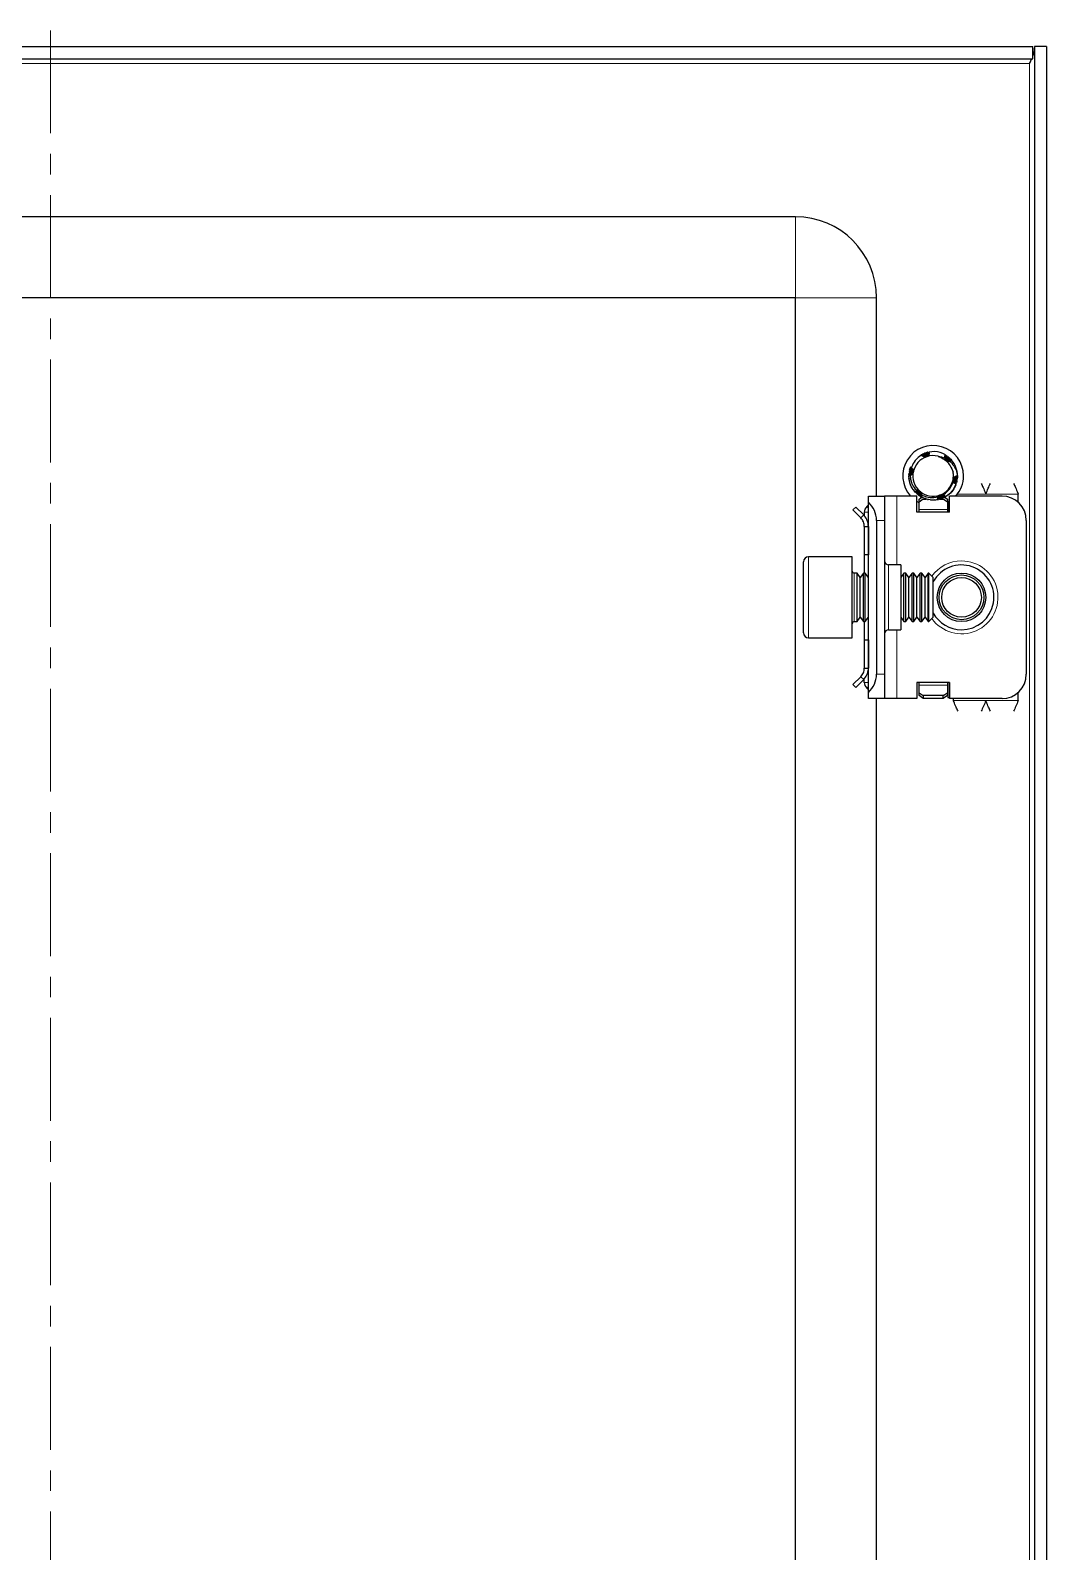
# Model space of a CAD drawing. Header units: millimetres. Extents: x 275 to 1191, y -693 to 1285.
# Drawn here: x 1065.4 to 1190.9, y 986.2 to 1174 of the extents above; entities that cross this region are included whole.
import ezdxf

# ---------------------------------------------------------------- set-up
doc = ezdxf.new("R2010")
doc.units = ezdxf.units.MM
doc.linetypes.add('CENTERX2', pattern=[20.32, 12.7, -2.54, 2.54, -2.54])
doc.layers.add('FORMAT', color=7, linetype='Continuous')

msp = doc.modelspace()

# ---------------------------------------------------------------- linework, layer by layer
at = {"color": 7, "linetype": 'Continuous', "lineweight": 25}
for p, q in [((946.58, 1172.03), (1189.18, 1172.03)), ((946.58, 1170.53), (1189.18, 1170.53)), ((1189.03, 1170.53), (1188.78, 1169.93)), ((1189.18, 1170.53), (1189.18, 1172.03)), ((1190.88, 1172.03), (1189.38, 1172.03)), ((1189.38, 1172.03), (1189.38, -588.97)), ((1190.88, 1172.03), (1190.88, -588.97)), ((1159.88, 1151.03), (975.88, 1151.03)), ((1159.88, 1141.03), (975.88, 1141.03)), ((1159.88, -557.97), (1159.88, 1141.03)), ((1169.88, 1116.53), (1169.88, 1141.03)), ((1175.26, 1121.56), (1175.46, 1121.67)), ((1175.43, 1121.66), (1175.39, 1121.64)), ((1175.44, 1121.59), (1175.39, 1121.64)), ((1175.43, 1121.66), (1175.66, 1121.74)), ((1175.62, 1121.75), (1175.57, 1121.73)), ((1175.81, 1121.83), (1175.76, 1121.82)), ((1176, 1121.9), (1175.95, 1121.89)), ((1176.19, 1121.95), (1176.15, 1121.94)), ((1177.08, 1122.03), (1176.33, 1121.96)), ((1178.58, 1121.51), (1178.53, 1121.54)), ((1178.74, 1121.38), (1178.7, 1121.42)), ((1173.92, 1119.54), (1173.92, 1119.49)), ((1173.96, 1119.74), (1173.95, 1119.69)), ((1173.96, 1119.74), (1174.04, 1119.97)), ((1174.02, 1119.92), (1174, 1119.88)), ((1178.9, 1121.25), (1178.86, 1121.28)), ((1179.04, 1121.11), (1179.01, 1121.15)), ((1179.04, 1121.11), (1179.16, 1120.98)), ((1179.15, 1120.99), (1179.14, 1121.01)), ((1179.17, 1119.9), (1179.34, 1119.49)), ((1173.88, 1119.13), (1173.91, 1119.38)), ((1173.88, 1118.92), (1173.91, 1119.16)), ((1173.88, 1119.13), (1173.88, 1119.08)), ((1173.88, 1118.92), (1173.89, 1118.87)), ((1173.9, 1119.33), (1173.89, 1119.28)), ((1173.9, 1118.72), (1173.9, 1118.68)), ((1173.92, 1118.53), (1173.93, 1118.49)), ((1173.96, 1118.35), (1173.97, 1118.3)), ((1174.01, 1118.17), (1174.02, 1118.13)), ((1174.07, 1117.99), (1174.07, 1117.98)), ((1179.65, 1117.92), (1179.55, 1117.73)), ((1179.66, 1117.91), (1179.56, 1117.73)), ((1179.72, 1118.05), (1179.73, 1118.09)), ((1179.77, 1118.23), (1179.78, 1118.28)), ((1179.87, 1118.84), (1179.81, 1118.53)), ((1179.82, 1118.43), (1179.83, 1118.48)), ((1179.85, 1118.63), (1179.86, 1118.68)), ((1179.87, 1118.84), (1179.88, 1118.89)), ((1179.88, 1119.03), (1179.88, 1119.03)), ((1168.88, 1116.53), (1170.88, 1116.53)), ((1168.88, 1115.77), (1168.88, 1116.53)), ((1168.88, 1092.3), (1168.88, 1115.77)), ((1170.88, 1116.53), (1170.88, 1113.53)), ((1172.38, 1116.53), (1170.88, 1116.53)), ((1174.88, 1116.53), (1172.38, 1116.53)), ((1174.66, 1117.02), (1174.69, 1116.99)), ((1174.79, 1116.88), (1174.82, 1116.85)), ((1174.88, 1114.53), (1174.88, 1116.53)), ((1175.13, 1115.72), (1174.88, 1115.86)), ((1175.1, 1116.62), (1174.89, 1116.8)), ((1174.94, 1116.75), (1174.98, 1116.71)), ((1175.1, 1116.62), (1175.14, 1116.59)), ((1175.13, 1116.15), (1175.47, 1116.4)), ((1175.63, 1116.15), (1175.13, 1115.8)), ((1175.13, 1115.8), (1175.13, 1116.15)), ((1175.13, 1114.89), (1175.13, 1115.8)), ((1175.27, 1116.5), (1175.31, 1116.47)), ((1175.45, 1116.4), (1175.31, 1116.51)), ((1175.45, 1116.4), (1175.45, 1116.51)), ((1175.45, 1116.4), (1175.49, 1116.37)), ((1175.63, 1116.15), (1176.03, 1116.15)), ((1175.98, 1116.22), (1175.77, 1116.25)), ((1175.81, 1116.23), (1175.85, 1116.22)), ((1175.98, 1116.17), (1176.03, 1116.16)), ((1176.16, 1116.12), (1176.21, 1116.11)), ((1177.48, 1116.09), (1177.52, 1116.1)), ((1177.72, 1116.15), (1178.13, 1116.15)), ((1178.63, 1115.8), (1178.13, 1116.15)), ((1178.23, 1116.44), (1178.63, 1116.15)), ((1178.63, 1116.15), (1178.63, 1115.8)), ((1178.63, 1115.8), (1178.63, 1114.89)), ((1178.88, 1115.86), (1178.68, 1115.74)), ((1178.68, 1115.74), (1178.68, 1114.53)), ((1178.88, 1114.53), (1178.88, 1116.53)), ((1185.38, 1116.53), (1178.88, 1116.53)), ((1187.38, 1115.77), (1187.38, 1116.78)), ((1167.32, 1115.17), (1166.97, 1114.82)), ((1167.94, 1113.84), (1166.97, 1114.82)), ((1168.3, 1114.2), (1167.32, 1115.17)), ((1167.94, 1113.84), (1168.3, 1114.2)), ((1168.38, 1114.53), (1168.38, 1114.14)), ((1168.67, 1115.24), (1168.88, 1115.45)), ((1178.88, 1114.53), (1174.88, 1114.53)), ((1175.13, 1114.53), (1175.13, 1114.89)), ((1178.63, 1114.89), (1178.63, 1114.53)), ((1168.38, 1112.78), (1168.88, 1112.78)), ((1168.38, 1112.78), (1168.38, 1109.28)), ((1168.88, 1112.78), (1168.88, 1109.28)), ((1169.88, 1113.53), (1169.88, 1094.53)), ((1170.88, 1113.53), (1170.88, 1094.53)), ((1188.38, 1113.53), (1188.38, 1094.53)), ((1160.88, 1099.63), (1160.88, 1108.43)), ((1166.88, 1109.03), (1161.48, 1109.03)), ((1166.88, 1099.03), (1166.88, 1109.03)), ((1168.88, 1109.28), (1168.38, 1109.28)), ((1168.38, 1109.28), (1168.38, 1107.03)), ((1167.49, 1107.03), (1167.13, 1107.03)), ((1167.88, 1106.48), (1167.49, 1107.03)), ((1167.49, 1106.56), (1167.49, 1107.03)), ((1167.49, 1101.03), (1167.49, 1106.56)), ((1168.27, 1107.03), (1167.88, 1106.48)), ((1167.88, 1106.09), (1167.88, 1106.48)), ((1168.49, 1107.03), (1168.27, 1107.03)), ((1168.27, 1106.56), (1168.27, 1107.03)), ((1168.27, 1101.03), (1168.27, 1106.56)), ((1168.88, 1106.48), (1168.49, 1107.03)), ((1168.49, 1106.56), (1168.49, 1107.03)), ((1168.49, 1101.03), (1168.49, 1106.56)), ((1172.88, 1108.03), (1171.38, 1108.03)), ((1172.88, 1108.03), (1172.88, 1100.03)), ((1173.27, 1107.03), (1172.88, 1106.48)), ((1173.49, 1107.03), (1173.27, 1107.03)), ((1173.27, 1106.56), (1173.27, 1107.03)), ((1173.27, 1101.03), (1173.27, 1106.56)), ((1173.88, 1106.48), (1173.49, 1107.03)), ((1173.49, 1106.56), (1173.49, 1107.03)), ((1173.49, 1101.03), (1173.49, 1106.56)), ((1174.27, 1107.03), (1173.88, 1106.48)), ((1173.88, 1106.09), (1173.88, 1106.48)), ((1174.49, 1107.03), (1174.27, 1107.03)), ((1174.27, 1106.56), (1174.27, 1107.03)), ((1174.27, 1101.03), (1174.27, 1106.56)), ((1174.88, 1106.48), (1174.49, 1107.03)), ((1174.49, 1106.56), (1174.49, 1107.03)), ((1174.49, 1101.03), (1174.49, 1106.56)), ((1175.27, 1107.03), (1174.88, 1106.48)), ((1174.88, 1106.09), (1174.88, 1106.48)), ((1175.49, 1107.03), (1175.27, 1107.03)), ((1175.27, 1106.56), (1175.27, 1107.03)), ((1175.27, 1101.03), (1175.27, 1106.56)), ((1175.88, 1106.48), (1175.49, 1107.03)), ((1175.49, 1106.56), (1175.49, 1107.03)), ((1175.49, 1101.03), (1175.49, 1106.56)), ((1176.27, 1107.03), (1175.88, 1106.48)), ((1175.88, 1106.09), (1175.88, 1106.48)), ((1176.33, 1107.03), (1176.27, 1107.03)), ((1176.27, 1106.56), (1176.27, 1107.03)), ((1176.27, 1101.03), (1176.27, 1106.56)), ((1176.88, 1106.48), (1176.33, 1107.03)), ((1176.33, 1101.03), (1176.33, 1107.03)), ((1176.88, 1101.59), (1176.88, 1106.48)), ((1167.88, 1101.59), (1167.88, 1106.09)), ((1173.88, 1101.59), (1173.88, 1106.09)), ((1174.88, 1101.59), (1174.88, 1106.09)), ((1175.88, 1101.59), (1175.88, 1106.09)), ((1167.13, 1101.03), (1167.49, 1101.03)), ((1167.49, 1101.03), (1167.88, 1101.59)), ((1167.88, 1101.59), (1168.27, 1101.03)), ((1168.27, 1101.03), (1168.49, 1101.03)), ((1168.38, 1101.03), (1168.38, 1098.78)), ((1168.49, 1101.03), (1168.88, 1101.59)), ((1172.88, 1101.59), (1173.27, 1101.03)), ((1173.27, 1101.03), (1173.49, 1101.03)), ((1173.49, 1101.03), (1173.88, 1101.59)), ((1173.88, 1101.59), (1174.27, 1101.03)), ((1174.27, 1101.03), (1174.49, 1101.03)), ((1174.49, 1101.03), (1174.88, 1101.59)), ((1174.88, 1101.59), (1175.27, 1101.03)), ((1175.27, 1101.03), (1175.49, 1101.03)), ((1175.49, 1101.03), (1175.88, 1101.59)), ((1175.88, 1101.59), (1176.27, 1101.03)), ((1176.27, 1101.03), (1176.33, 1101.03)), ((1176.33, 1101.03), (1176.88, 1101.59)), ((1161.48, 1099.03), (1166.88, 1099.03)), ((1171.38, 1100.03), (1172.88, 1100.03)), ((1168.38, 1098.78), (1168.88, 1098.78)), ((1168.38, 1098.78), (1168.38, 1095.28)), ((1168.88, 1098.78), (1168.88, 1095.28)), ((1168.38, 1095.28), (1168.88, 1095.28)), ((1167.94, 1094.22), (1166.97, 1093.25)), ((1167.32, 1092.89), (1166.97, 1093.25)), ((1168.3, 1093.87), (1167.32, 1092.89)), ((1167.94, 1094.22), (1168.3, 1093.87)), ((1168.38, 1093.53), (1168.38, 1093.99)), ((1170.88, 1094.53), (1170.88, 1091.53)), ((1178.88, 1093.53), (1174.88, 1093.53)), ((1174.88, 1093.53), (1174.88, 1091.53)), ((1175.13, 1093.18), (1175.13, 1093.53)), ((1175.13, 1092.26), (1175.13, 1093.18)), ((1178.63, 1093.53), (1178.63, 1093.18)), ((1178.63, 1093.18), (1178.63, 1092.26)), ((1178.68, 1093.53), (1178.68, 1091.65)), ((1178.88, 1093.53), (1178.88, 1091.53)), ((1168.88, 1092.62), (1168.67, 1092.83)), ((1168.88, 1091.53), (1168.88, 1092.3)), ((1170.88, 1091.53), (1168.88, 1091.53)), ((1169.88, 616.53), (1169.88, 1091.53)), ((1172.38, 1091.53), (1170.88, 1091.53)), ((1174.88, 1091.53), (1172.38, 1091.53)), ((1175.13, 1092.26), (1175.63, 1091.91)), ((1175.13, 1091.91), (1175.13, 1092.26)), ((1175.63, 1091.56), (1175.13, 1091.91)), ((1178.13, 1091.91), (1175.63, 1091.91)), ((1175.63, 1091.91), (1175.63, 1091.56)), ((1178.13, 1091.56), (1175.63, 1091.56)), ((1178.13, 1091.91), (1178.63, 1092.26)), ((1178.13, 1091.56), (1178.13, 1091.91)), ((1178.63, 1091.91), (1178.13, 1091.56)), ((1178.63, 1092.26), (1178.63, 1091.91)), ((1178.68, 1091.65), (1178.88, 1091.65)), ((1185.38, 1091.53), (1178.88, 1091.53)), ((1179.38, 1091.28), (1179.38, 1091.53)), ((1187.38, 1091.28), (1187.38, 1092.3))]:
    msp.add_line(p, q, dxfattribs=at)
at = {"color": 8, "linetype": 'Continuous', "lineweight": 18}
for p, q in [((946.98, 1169.93), (1188.78, 1169.93)), ((1188.78, 1169.93), (1188.78, -586.87)), ((1159.88, 1141.03), (1159.88, 1151.03)), ((1159.88, 1141.03), (1169.88, 1141.03)), ((1172.38, 1116.53), (1172.38, 1108.03)), ((1179.88, 1116.78), (1183.38, 1116.78)), ((1187.38, 1116.78), (1183.38, 1116.78)), ((1168.88, 1114.53), (1168.38, 1114.53)), ((1168.88, 1115.03), (1168.67, 1115.24)), ((1178.63, 1114.89), (1175.13, 1114.89)), ((1170.88, 1113.53), (1169.88, 1113.53)), ((1161.48, 1109.03), (1161.48, 1099.03)), ((1167.13, 1107.03), (1167.13, 1102.42)), ((1171.38, 1108.03), (1171.38, 1100.03)), ((1167.13, 1102.42), (1167.13, 1101.03)), ((1172.38, 1100.03), (1172.38, 1091.53)), ((1168.88, 1093.53), (1168.38, 1093.53)), ((1169.88, 1094.53), (1170.88, 1094.53)), ((1175.13, 1093.18), (1178.63, 1093.18)), ((1168.88, 1093.03), (1168.67, 1092.83)), ((1183.38, 1091.28), (1179.38, 1091.28)), ((1187.38, 1091.28), (1183.38, 1091.28))]:
    msp.add_line(p, q, dxfattribs=at)
at = {"color": 7, "linetype": 'Continuous', "lineweight": 25}
for radius in [3, 2.76, 2.45]:
    msp.add_circle((1180.38, 1104.03), radius, dxfattribs=at)
for centre, radius, start, end in [((1159.88, 1141.03), 10, 0, 90), ((1176.88, 1119.03), 3.75, 0, 221.8103), ((1176.88, 1119.03), 2.5, 108.5944, 168.5944), ((1176.88, 1119.03), 2.5, 75.8881, 108.5944), ((1176.88, 1119.03), 3, 59.9286, 86.2193), ((1176.88, 1119.03), 2.5, 168.5944, 228.5944), ((1176.88, 1119.03), 3, 360, 40.7437), ((1176.88, 1119.03), 2.5, 348.5944, 10.5165), ((1176.88, 1119.03), 2.5, 288.5944, 348.5944), ((1176.88, 1119.03), 3.75, 318.1897, 0), ((1166.88, 1113.53), 3, 360, 48.1897), ((1176.88, 1119.03), 2.5, 228.5944, 288.5944), ((1185.38, 1113.53), 3, 360, 90), ((1169.38, 1114.53), 1, 135, 180), ((1161.48, 1108.43), 0.6, 90, 180), ((1171.38, 1108.53), 0.5, 180, 270), ((1167.13, 1107.28), 0.25, 180, 270), ((1180.38, 1104.03), 4, 270, 151.045), ((1167.13, 1100.78), 0.25, 90, 180), ((1180.38, 1104.03), 4, 208.955, 270), ((1161.48, 1099.63), 0.6, 180, 270), ((1171.38, 1099.53), 0.5, 90, 180), ((1169.38, 1093.53), 1, 180, 225), ((1166.88, 1094.53), 3, 311.8103, 360), ((1185.38, 1094.53), 3, 270, 360)]:
    msp.add_arc(centre, radius, start, end, dxfattribs=at)
at = {"color": 8, "linetype": 'Continuous', "lineweight": 18}
for start, end in [(215.4622, 90), (90, 144.5378)]:
    msp.add_arc((1180.38, 1104.03), 4.5, start, end, dxfattribs=at)
at = {"color": 7, "linetype": 'Continuous', "lineweight": 25}
msp.add_open_spline([(1188.78, 1169.93), (1188.81, 1170.01), (1188.88, 1170.17), (1188.98, 1170.37), (1189.08, 1170.51), (1189.15, 1170.52), (1189.18, 1170.53)], degree=3, dxfattribs=at)
for points, knots in [([(1189.38, 1172.03), (1189.37, 1171.85), (1189.35, 1171.49), (1189.26, 1171.12), (1189.18, 1170.92), (1189.18, 1170.91)], [0, 0, 0, 0, 0.48755, 0.9750699, 1, 1, 1, 1]), ([(1175.42, 1121.58), (1175.35, 1121.54), (1175, 1121.31), (1174.51, 1120.8), (1174.28, 1120.25), (1174.18, 1120)], [0, 0, 0, 0, 0.128781, 0.613629, 1, 1, 1, 1]), ([(1176.08, 1121.4), (1176.07, 1121.4), (1176.02, 1121.38), (1175.95, 1121.37), (1175.85, 1121.37), (1175.76, 1121.38), (1175.67, 1121.41), (1175.59, 1121.44), (1175.51, 1121.49), (1175.46, 1121.54), (1175.43, 1121.57), (1175.42, 1121.58)], [0, 0, 0, 0, 0.0429601, 0.1733, 0.2742626, 0.4010814, 0.5277159, 0.6542588, 0.7807587, 0.9368521, 1, 1, 1, 1]), ([(1175.43, 1121.66), (1175.46, 1121.64), (1175.52, 1121.6), (1175.59, 1121.53), (1175.63, 1121.47), (1175.65, 1121.43), (1175.65, 1121.42)], [0, 0, 0, 0, 0.319514, 0.608493, 0.891527, 1, 1, 1, 1]), ([(1175.73, 1121.4), (1175.73, 1121.4), (1175.73, 1121.43), (1175.71, 1121.5), (1175.68, 1121.59), (1175.63, 1121.67), (1175.59, 1121.71), (1175.57, 1121.73)], [0, 0, 0, 0, 0.00279, 0.269575, 0.536371, 0.765499, 1, 1, 1, 1]), ([(1175.62, 1121.75), (1175.65, 1121.73), (1175.7, 1121.69), (1175.76, 1121.61), (1175.8, 1121.53), (1175.83, 1121.45), (1175.83, 1121.4), (1175.84, 1121.38)], [0, 0, 0, 0, 0.234253, 0.442787, 0.646465, 0.841043, 1, 1, 1, 1]), ([(1175.87, 1121.37), (1175.87, 1121.4), (1175.88, 1121.47), (1175.88, 1121.56), (1175.85, 1121.66), (1175.81, 1121.74), (1175.78, 1121.79), (1175.76, 1121.82)], [0, 0, 0, 0, 0.181695, 0.396783, 0.61186, 0.803681, 1, 1, 1, 1]), ([(1175.81, 1121.83), (1175.83, 1121.81), (1175.88, 1121.76), (1175.93, 1121.68), (1175.97, 1121.6), (1175.98, 1121.51), (1175.98, 1121.44), (1175.97, 1121.4), (1175.97, 1121.38)], [0, 0, 0, 0, 0.208724, 0.39105, 0.568219, 0.73683, 0.894853, 1, 1, 1, 1]), ([(1175.99, 1121.38), (1175.99, 1121.39), (1176.01, 1121.43), (1176.03, 1121.5), (1176.04, 1121.6), (1176.03, 1121.7), (1176, 1121.8), (1175.97, 1121.86), (1175.95, 1121.89)], [0, 0, 0, 0, 0.043388, 0.23288, 0.422274, 0.611632, 0.803279, 1, 1, 1, 1]), ([(1176, 1121.9), (1176.02, 1121.87), (1176.06, 1121.82), (1176.1, 1121.73), (1176.12, 1121.65), (1176.12, 1121.57), (1176.11, 1121.49), (1176.1, 1121.44), (1176.08, 1121.41), (1176.08, 1121.4)], [0, 0, 0, 0, 0.1984834, 0.3677124, 0.531083, 0.6857782, 0.8305034, 0.9651518, 1, 1, 1, 1]), ([(1176.33, 1121.96), (1176.34, 1121.94), (1176.36, 1121.89), (1176.38, 1121.82), (1176.38, 1121.74), (1176.36, 1121.66), (1176.32, 1121.58), (1176.26, 1121.5), (1176.17, 1121.43), (1176.11, 1121.41), (1176.08, 1121.4)], [0, 0, 0, 0, 0.098631, 0.238541, 0.378532, 0.49895, 0.601027, 0.777401, 0.9101, 1, 1, 1, 1]), ([(1176.1, 1121.42), (1176.11, 1121.44), (1176.14, 1121.49), (1176.17, 1121.58), (1176.19, 1121.68), (1176.19, 1121.8), (1176.16, 1121.89), (1176.15, 1121.94)], [0, 0, 0, 0, 0.13286, 0.29106, 0.491007, 0.69089, 1, 1, 1, 1]), ([(1176.19, 1121.95), (1176.2, 1121.93), (1176.23, 1121.87), (1176.26, 1121.79), (1176.27, 1121.71), (1176.26, 1121.63), (1176.23, 1121.53), (1176.19, 1121.48), (1176.16, 1121.44)], [0, 0, 0, 0, 0.16279, 0.324686, 0.479688, 0.626058, 0.76302, 1, 1, 1, 1]), ([(1176.18, 1121.45), (1176.19, 1121.46), (1176.22, 1121.48), (1176.25, 1121.54), (1176.3, 1121.62), (1176.33, 1121.71), (1176.34, 1121.8), (1176.34, 1121.89), (1176.34, 1121.94), (1176.33, 1121.96)], [0, 0, 0, 0, 0.036757, 0.196192, 0.355485, 0.51469, 0.719746, 0.882005, 1, 1, 1, 1]), ([(1177.49, 1121.46), (1177.77, 1121.41), (1178.07, 1121.35), (1178.34, 1121.22), (1178.35, 1121.22)], [0, 0, 0, 0, 0.965671, 1, 1, 1, 1]), ([(1177.49, 1121.46), (1177.58, 1121.42), (1177.72, 1121.36), (1177.85, 1121.29), (1177.89, 1121.27)], [0, 0, 0, 0, 0.681733, 1, 1, 1, 1]), ([(1178.35, 1121.22), (1178.34, 1121.24), (1178.33, 1121.28), (1178.32, 1121.36), (1178.33, 1121.45), (1178.34, 1121.54), (1178.37, 1121.6), (1178.38, 1121.63)], [0, 0, 0, 0, 0.113604, 0.31095, 0.508229, 0.75166, 1, 1, 1, 1]), ([(1178.4, 1121.62), (1178.4, 1121.58), (1178.4, 1121.51), (1178.37, 1121.42), (1178.35, 1121.36), (1178.33, 1121.33), (1178.33, 1121.33)], [0, 0, 0, 0, 0.357139, 0.680979, 0.998183, 1, 1, 1, 1]), ([(1178.34, 1121.24), (1178.36, 1121.26), (1178.41, 1121.3), (1178.47, 1121.37), (1178.51, 1121.45), (1178.53, 1121.51), (1178.53, 1121.54)], [0, 0, 0, 0, 0.2282538, 0.5103507, 0.7523188, 1, 1, 1, 1]), ([(1178.58, 1121.51), (1178.57, 1121.47), (1178.56, 1121.4), (1178.53, 1121.31), (1178.48, 1121.23), (1178.43, 1121.17), (1178.39, 1121.14), (1178.37, 1121.13)], [0, 0, 0, 0, 0.240212, 0.454711, 0.664287, 0.864517, 1, 1, 1, 1]), ([(1178.39, 1121.1), (1178.41, 1121.11), (1178.47, 1121.13), (1178.55, 1121.19), (1178.62, 1121.26), (1178.67, 1121.33), (1178.69, 1121.39), (1178.7, 1121.42)], [0, 0, 0, 0, 0.172104, 0.391099, 0.610089, 0.802801, 1, 1, 1, 1]), ([(1178.74, 1121.38), (1178.74, 1121.35), (1178.72, 1121.28), (1178.68, 1121.2), (1178.62, 1121.13), (1178.56, 1121.07), (1178.5, 1121.03), (1178.45, 1121.02), (1178.44, 1121.01)], [0, 0, 0, 0, 0.209239, 0.392702, 0.571062, 0.740844, 0.899958, 1, 1, 1, 1]), ([(1173.92, 1119.54), (1173.96, 1119.55), (1174.02, 1119.56), (1174.12, 1119.56), (1174.21, 1119.55), (1174.29, 1119.52), (1174.35, 1119.48), (1174.39, 1119.45), (1174.4, 1119.43)], [0, 0, 0, 0, 0.205811, 0.38496, 0.558827, 0.724121, 0.878934, 1, 1, 1, 1]), ([(1174.36, 1119.35), (1174.33, 1119.37), (1174.28, 1119.41), (1174.19, 1119.46), (1174.1, 1119.48), (1174.01, 1119.5), (1173.95, 1119.49), (1173.92, 1119.49)], [0, 0, 0, 0, 0.19243, 0.403622, 0.614801, 0.805152, 1, 1, 1, 1]), ([(1174.39, 1119.48), (1174.37, 1119.5), (1174.32, 1119.55), (1174.24, 1119.61), (1174.15, 1119.65), (1174.06, 1119.68), (1173.99, 1119.69), (1173.95, 1119.69)], [0, 0, 0, 0, 0.183111, 0.381533, 0.579913, 0.787111, 1, 1, 1, 1]), ([(1173.96, 1119.74), (1174, 1119.74), (1174.07, 1119.75), (1174.16, 1119.74), (1174.24, 1119.71), (1174.31, 1119.67), (1174.37, 1119.62), (1174.4, 1119.58), (1174.42, 1119.56)], [0, 0, 0, 0, 0.207037, 0.38272, 0.55212, 0.712365, 0.86221, 1, 1, 1, 1]), ([(1174.43, 1119.57), (1174.41, 1119.59), (1174.39, 1119.64), (1174.34, 1119.7), (1174.26, 1119.77), (1174.18, 1119.82), (1174.09, 1119.86), (1174.03, 1119.87), (1174, 1119.88)], [0, 0, 0, 0, 0.112687, 0.266978, 0.464332, 0.661607, 0.829157, 1, 1, 1, 1]), ([(1174.01, 1119.86), (1174.01, 1119.89), (1174.03, 1120), (1174.08, 1120.1), (1174.12, 1120.18)], [0, 0, 0, 0, 0.218168, 1, 1, 1, 1]), ([(1174.02, 1119.92), (1174.05, 1119.92), (1174.11, 1119.92), (1174.19, 1119.9), (1174.26, 1119.86), (1174.33, 1119.81), (1174.38, 1119.76), (1174.41, 1119.7), (1174.43, 1119.66), (1174.44, 1119.64)], [0, 0, 0, 0, 0.164802, 0.328662, 0.485343, 0.633184, 0.771489, 0.900657, 1, 1, 1, 1]), ([(1174.43, 1119.53), (1174.42, 1119.5), (1174.4, 1119.42), (1174.35, 1119.32), (1174.28, 1119.23), (1174.22, 1119.17), (1174.15, 1119.12), (1174.09, 1119.09), (1174.05, 1119.07), (1174.04, 1119.07)], [0, 0, 0, 0, 0.125166, 0.336769, 0.488675, 0.640371, 0.791962, 0.943503, 1, 1, 1, 1]), ([(1174.18, 1120), (1174.18, 1120), (1174.21, 1119.99), (1174.27, 1119.96), (1174.33, 1119.91), (1174.37, 1119.86), (1174.41, 1119.79), (1174.44, 1119.68), (1174.44, 1119.58), (1174.43, 1119.53), (1174.43, 1119.53)], [0, 0, 0, 0, 0.022761, 0.192243, 0.346896, 0.477535, 0.588677, 0.783334, 0.968624, 1, 1, 1, 1]), ([(1174.45, 1119.6), (1174.44, 1119.63), (1174.43, 1119.69), (1174.39, 1119.78), (1174.34, 1119.85), (1174.28, 1119.92), (1174.23, 1119.97), (1174.19, 1119.99), (1174.18, 1120)], [0, 0, 0, 0, 0.182737, 0.363423, 0.543947, 0.724373, 0.904747, 1, 1, 1, 1]), ([(1177.89, 1121.27), (1177.96, 1121.23), (1178.28, 1121.07), (1178.8, 1120.65), (1179.05, 1120.15), (1179.17, 1119.9)], [0, 0, 0, 0, 0.130652, 0.560007, 1, 1, 1, 1]), ([(1178.95, 1120.81), (1178.93, 1120.81), (1178.89, 1120.8), (1178.8, 1120.79), (1178.7, 1120.81), (1178.62, 1120.84), (1178.54, 1120.89), (1178.45, 1120.98), (1178.38, 1121.1), (1178.36, 1121.18), (1178.35, 1121.22)], [0, 0, 0, 0, 0.0736464, 0.1695635, 0.351373, 0.4388934, 0.519676, 0.6829056, 0.8511995, 1, 1, 1, 1]), ([(1178.45, 1120.99), (1178.46, 1120.99), (1178.5, 1121), (1178.58, 1121.02), (1178.67, 1121.07), (1178.75, 1121.13), (1178.81, 1121.2), (1178.85, 1121.26), (1178.86, 1121.28)], [0, 0, 0, 0, 0.0505, 0.241124, 0.431653, 0.622154, 0.808692, 1, 1, 1, 1]), ([(1178.9, 1121.25), (1178.89, 1121.22), (1178.86, 1121.16), (1178.81, 1121.08), (1178.75, 1121.02), (1178.68, 1120.97), (1178.6, 1120.94), (1178.55, 1120.93), (1178.52, 1120.93), (1178.51, 1120.93)], [0, 0, 0, 0, 0.198035, 0.367663, 0.531495, 0.686664, 0.831818, 0.981917, 1, 1, 1, 1]), ([(1178.53, 1120.91), (1178.53, 1120.91), (1178.57, 1120.91), (1178.63, 1120.92), (1178.72, 1120.94), (1178.8, 1120.97), (1178.88, 1121.01), (1178.95, 1121.07), (1178.99, 1121.12), (1179.01, 1121.15)], [0, 0, 0, 0, 0.018281, 0.175639, 0.332896, 0.490097, 0.647274, 0.821632, 1, 1, 1, 1]), ([(1179.04, 1121.11), (1179.03, 1121.09), (1179, 1121.03), (1178.94, 1120.97), (1178.87, 1120.92), (1178.8, 1120.88), (1178.73, 1120.86), (1178.65, 1120.85), (1178.6, 1120.87), (1178.58, 1120.87)], [0, 0, 0, 0, 0.159446, 0.318034, 0.469983, 0.61348, 0.747649, 0.872856, 1, 1, 1, 1]), ([(1178.59, 1120.86), (1178.62, 1120.85), (1178.68, 1120.84), (1178.76, 1120.84), (1178.84, 1120.85), (1178.93, 1120.87), (1179.03, 1120.92), (1179.1, 1120.97), (1179.14, 1121.01)], [0, 0, 0, 0, 0.149407, 0.278563, 0.407661, 0.536722, 0.727045, 1, 1, 1, 1]), ([(1179.15, 1120.99), (1179.14, 1120.97), (1179.11, 1120.92), (1179.04, 1120.86), (1178.99, 1120.83), (1178.96, 1120.82), (1178.95, 1120.81)], [0, 0, 0, 0, 0.315056, 0.630194, 0.945514, 1, 1, 1, 1]), ([(1178.95, 1120.81), (1178.98, 1120.79), (1179.22, 1120.57), (1179.57, 1120.11), (1179.81, 1119.5), (1179.86, 1119.15), (1179.88, 1119.03)], [0, 0, 0, 0, 0.050685, 0.485619, 0.826643, 1, 1, 1, 1]), ([(1179.39, 1118.7), (1179.4, 1118.81), (1179.41, 1119.07), (1179.37, 1119.33), (1179.34, 1119.49)], [0, 0, 0, 0, 0.408521, 1, 1, 1, 1]), ([(1173.88, 1119.13), (1173.91, 1119.14), (1173.98, 1119.17), (1174.07, 1119.2), (1174.16, 1119.2), (1174.21, 1119.19), (1174.23, 1119.19)], [0, 0, 0, 0, 0.2937792, 0.5589816, 0.8184942, 1, 1, 1, 1]), ([(1174.11, 1119.1), (1174.09, 1119.1), (1174.04, 1119.11), (1173.97, 1119.1), (1173.91, 1119.08), (1173.88, 1119.08)], [0, 0, 0, 0, 0.236131, 0.613435, 1, 1, 1, 1]), ([(1174.66, 1117.02), (1174.53, 1117.17), (1174.25, 1117.52), (1173.96, 1118.18), (1173.91, 1118.69), (1173.88, 1118.94)], [0, 0, 0, 0, 0.274163, 0.639603, 1, 1, 1, 1]), ([(1174.28, 1119.23), (1174.27, 1119.24), (1174.24, 1119.26), (1174.16, 1119.28), (1174.07, 1119.3), (1173.98, 1119.3), (1173.92, 1119.29), (1173.89, 1119.28)], [0, 0, 0, 0, 0.050156, 0.304513, 0.55888, 0.776903, 1, 1, 1, 1]), ([(1173.99, 1118.29), (1173.98, 1118.33), (1173.91, 1118.48), (1173.9, 1118.64), (1173.89, 1118.76)], [0, 0, 0, 0, 0.2829098, 1, 1, 1, 1]), ([(1173.9, 1119.33), (1173.93, 1119.35), (1173.99, 1119.37), (1174.09, 1119.38), (1174.18, 1119.38), (1174.26, 1119.36), (1174.32, 1119.34), (1174.34, 1119.32), (1174.34, 1119.32)], [0, 0, 0, 0, 0.227908, 0.430276, 0.627707, 0.816134, 0.99284, 1, 1, 1, 1]), ([(1174.14, 1117.81), (1174.14, 1117.81), (1174.07, 1117.93), (1174.03, 1118.06), (1174, 1118.19)], [0, 0, 0, 0, 0.025928, 1, 1, 1, 1]), ([(1174.04, 1119.07), (1174.05, 1119), (1174.07, 1118.61), (1174.24, 1117.94), (1174.61, 1117.46), (1174.78, 1117.24)], [0, 0, 0, 0, 0.108003, 0.585763, 1, 1, 1, 1]), ([(1174.57, 1117.15), (1174.53, 1117.19), (1174.39, 1117.32), (1174.3, 1117.5), (1174.23, 1117.62)], [0, 0, 0, 0, 0.288707, 1, 1, 1, 1]), ([(1178.04, 1116.67), (1178.1, 1116.71), (1178.43, 1116.89), (1178.92, 1117.36), (1179.23, 1117.95), (1179.32, 1118.29), (1179.33, 1118.34)], [0, 0, 0, 0, 0.1047847, 0.5130786, 0.9181362, 1, 1, 1, 1]), ([(1179.72, 1118.05), (1179.51, 1117.63), (1179.19, 1116.98), (1178.61, 1116.58), (1178.4, 1116.45)], [0, 0, 0, 0, 0.657042, 1, 1, 1, 1]), ([(1179.51, 1117.65), (1179.48, 1117.58), (1179.35, 1117.23), (1179.03, 1116.91), (1178.76, 1116.69), (1178.71, 1116.66)], [0, 0, 0, 0, 0.17549, 0.867074, 1, 1, 1, 1]), ([(1179.33, 1118.34), (1179.33, 1118.38), (1179.32, 1118.44), (1179.33, 1118.51), (1179.33, 1118.54)], [0, 0, 0, 0, 0.5444726, 1, 1, 1, 1]), ([(1179.77, 1118.23), (1179.74, 1118.23), (1179.68, 1118.23), (1179.6, 1118.25), (1179.52, 1118.28), (1179.45, 1118.32), (1179.39, 1118.37), (1179.35, 1118.42), (1179.33, 1118.46), (1179.32, 1118.48)], [0, 0, 0, 0, 0.165667, 0.330522, 0.488809, 0.638525, 0.778629, 0.909213, 1, 1, 1, 1]), ([(1179.72, 1118.05), (1179.69, 1118.06), (1179.63, 1118.06), (1179.55, 1118.09), (1179.48, 1118.14), (1179.42, 1118.19), (1179.38, 1118.25), (1179.35, 1118.31), (1179.33, 1118.36), (1179.32, 1118.4), (1179.32, 1118.41)], [0, 0, 0, 0, 0.154027, 0.307095, 0.452862, 0.590123, 0.718565, 0.838856, 0.95247, 1, 1, 1, 1]), ([(1179.33, 1118.54), (1179.33, 1118.55), (1179.34, 1118.59), (1179.36, 1118.65), (1179.38, 1118.69), (1179.39, 1118.7)], [0, 0, 0, 0, 0.157682, 0.80304, 1, 1, 1, 1]), ([(1179.35, 1118.54), (1179.37, 1118.52), (1179.4, 1118.47), (1179.46, 1118.41), (1179.53, 1118.36), (1179.61, 1118.32), (1179.7, 1118.29), (1179.75, 1118.28), (1179.78, 1118.28)], [0, 0, 0, 0, 0.1372662, 0.3079499, 0.478578, 0.6491848, 0.8228334, 1, 1, 1, 1]), ([(1179.35, 1118.39), (1179.36, 1118.38), (1179.38, 1118.34), (1179.43, 1118.27), (1179.5, 1118.2), (1179.58, 1118.15), (1179.66, 1118.12), (1179.71, 1118.1), (1179.73, 1118.09)], [0, 0, 0, 0, 0.076151, 0.276704, 0.47712, 0.677473, 0.837574, 1, 1, 1, 1]), ([(1179.36, 1118.68), (1179.37, 1118.67), (1179.4, 1118.63), (1179.46, 1118.58), (1179.55, 1118.53), (1179.64, 1118.49), (1179.73, 1118.47), (1179.8, 1118.47), (1179.83, 1118.48)], [0, 0, 0, 0, 0.069872, 0.258455, 0.446951, 0.635422, 0.81547, 1, 1, 1, 1]), ([(1179.82, 1118.43), (1179.78, 1118.42), (1179.72, 1118.41), (1179.62, 1118.41), (1179.54, 1118.43), (1179.46, 1118.47), (1179.4, 1118.51), (1179.37, 1118.55), (1179.36, 1118.56)], [0, 0, 0, 0, 0.208898, 0.388587, 0.562428, 0.727295, 0.881578, 1, 1, 1, 1]), ([(1179.85, 1118.63), (1179.82, 1118.62), (1179.75, 1118.6), (1179.66, 1118.59), (1179.57, 1118.6), (1179.49, 1118.62), (1179.43, 1118.66), (1179.39, 1118.68), (1179.38, 1118.69)], [0, 0, 0, 0, 0.214065, 0.402363, 0.585629, 0.760234, 0.923894, 1, 1, 1, 1]), ([(1179.39, 1118.75), (1179.4, 1118.76), (1179.41, 1118.79), (1179.46, 1118.84), (1179.51, 1118.89), (1179.57, 1118.94), (1179.65, 1118.99), (1179.73, 1119.02), (1179.81, 1119.03), (1179.86, 1119.03), (1179.88, 1119.03)], [0, 0, 0, 0, 0.060221, 0.18113, 0.301988, 0.42281, 0.589437, 0.75603, 0.87711, 1, 1, 1, 1]), ([(1179.42, 1118.79), (1179.44, 1118.77), (1179.49, 1118.73), (1179.59, 1118.7), (1179.68, 1118.67), (1179.77, 1118.67), (1179.83, 1118.67), (1179.86, 1118.68)], [0, 0, 0, 0, 0.189173, 0.404697, 0.62022, 0.807935, 1, 1, 1, 1]), ([(1179.87, 1118.84), (1179.84, 1118.82), (1179.78, 1118.79), (1179.68, 1118.77), (1179.59, 1118.77), (1179.51, 1118.79), (1179.46, 1118.81), (1179.44, 1118.82)], [0, 0, 0, 0, 0.235039, 0.445532, 0.651268, 0.847853, 1, 1, 1, 1]), ([(1179.64, 1117.92), (1179.63, 1117.86), (1179.6, 1117.74), (1179.53, 1117.62), (1179.5, 1117.56)], [0, 0, 0, 0, 0.462482, 1, 1, 1, 1]), ([(1179.52, 1118.9), (1179.55, 1118.89), (1179.61, 1118.87), (1179.7, 1118.86), (1179.79, 1118.86), (1179.85, 1118.88), (1179.88, 1118.89)], [0, 0, 0, 0, 0.237597, 0.516729, 0.755527, 1, 1, 1, 1]), ([(1179.88, 1119.04), (1179.85, 1119.02), (1179.79, 1118.99), (1179.7, 1118.96), (1179.64, 1118.96), (1179.61, 1118.96)], [0, 0, 0, 0, 0.371226, 0.708872, 1, 1, 1, 1]), ([(1179.82, 1118.43), (1179.81, 1118.37), (1179.8, 1118.29), (1179.76, 1118.22), (1179.75, 1118.2)], [0, 0, 0, 0, 0.657988, 1, 1, 1, 1]), ([(1179.88, 1119.04), (1179.88, 1118.99), (1179.89, 1118.91), (1179.87, 1118.84), (1179.86, 1118.81)], [0, 0, 0, 0, 0.6598587, 1, 1, 1, 1]), ([(1182.81, 1118.09), (1182.89, 1117.94), (1183.06, 1117.59), (1183.25, 1117.1), (1183.37, 1116.82), (1183.38, 1116.78)], [0, 0, 0, 0, 0.415483, 0.917152, 1, 1, 1, 1]), ([(1183.38, 1116.78), (1183.48, 1117.03), (1183.67, 1117.51), (1183.86, 1117.91), (1183.95, 1118.1)], [0, 0, 0, 0, 0.502065, 1, 1, 1, 1]), ([(1186.81, 1118.09), (1186.89, 1117.94), (1187.06, 1117.59), (1187.25, 1117.1), (1187.37, 1116.82), (1187.38, 1116.78)], [0, 0, 0, 0, 0.415483, 0.917152, 1, 1, 1, 1]), ([(1174.66, 1117.02), (1174.67, 1117.05), (1174.7, 1117.09), (1174.77, 1117.15), (1174.84, 1117.2), (1174.91, 1117.23), (1174.98, 1117.24), (1175.05, 1117.24), (1175.09, 1117.23), (1175.1, 1117.23)], [0, 0, 0, 0, 0.169226, 0.337427, 0.497935, 0.649179, 0.790582, 0.922688, 1, 1, 1, 1]), ([(1175.15, 1117.19), (1175.14, 1117.19), (1175.07, 1117.19), (1174.97, 1117.17), (1174.86, 1117.13), (1174.77, 1117.07), (1174.72, 1117.02), (1174.69, 1116.99)], [0, 0, 0, 0, 0.046579, 0.362688, 0.551736, 0.740753, 1, 1, 1, 1]), ([(1174.78, 1117.24), (1174.79, 1117.24), (1174.81, 1117.25), (1174.87, 1117.27), (1174.95, 1117.28), (1175.06, 1117.26), (1175.16, 1117.21), (1175.21, 1117.17), (1175.23, 1117.16)], [0, 0, 0, 0, 0.045866, 0.230744, 0.387461, 0.658246, 0.861978, 1, 1, 1, 1]), ([(1175.14, 1117.22), (1175.11, 1117.23), (1175.05, 1117.25), (1174.96, 1117.26), (1174.87, 1117.26), (1174.81, 1117.24), (1174.78, 1117.24)], [0, 0, 0, 0, 0.251795, 0.502165, 0.752314, 1, 1, 1, 1]), ([(1174.79, 1116.88), (1174.8, 1116.91), (1174.83, 1116.97), (1174.89, 1117.05), (1174.96, 1117.1), (1175.03, 1117.14), (1175.1, 1117.17), (1175.15, 1117.17), (1175.17, 1117.17)], [0, 0, 0, 0, 0.211659, 0.390361, 0.562352, 0.724819, 0.876696, 1, 1, 1, 1]), ([(1175.24, 1117.11), (1175.2, 1117.11), (1175.14, 1117.09), (1175.05, 1117.06), (1174.96, 1117), (1174.88, 1116.94), (1174.84, 1116.88), (1174.82, 1116.85)], [0, 0, 0, 0, 0.190996, 0.383798, 0.576553, 0.78528, 1, 1, 1, 1]), ([(1174.94, 1116.75), (1174.95, 1116.78), (1174.97, 1116.85), (1175.02, 1116.93), (1175.08, 1116.99), (1175.14, 1117.04), (1175.2, 1117.08), (1175.24, 1117.08), (1175.25, 1117.09)], [0, 0, 0, 0, 0.219212, 0.409339, 0.593597, 0.768568, 0.932394, 1, 1, 1, 1]), ([(1175.34, 1117.02), (1175.34, 1117.02), (1175.3, 1117.02), (1175.24, 1116.99), (1175.15, 1116.94), (1175.08, 1116.87), (1175.02, 1116.8), (1174.99, 1116.74), (1174.98, 1116.71)], [0, 0, 0, 0, 0.002693, 0.20821, 0.413641, 0.619057, 0.807274, 1, 1, 1, 1]), ([(1175.1, 1116.62), (1175.11, 1116.65), (1175.12, 1116.72), (1175.16, 1116.81), (1175.21, 1116.89), (1175.27, 1116.95), (1175.32, 1116.99), (1175.35, 1117), (1175.35, 1117)], [0, 0, 0, 0, 0.222831, 0.420099, 0.612409, 0.79585, 0.967895, 1, 1, 1, 1]), ([(1175.4, 1116.9), (1175.39, 1116.9), (1175.34, 1116.87), (1175.28, 1116.82), (1175.22, 1116.75), (1175.17, 1116.67), (1175.15, 1116.62), (1175.14, 1116.59)], [0, 0, 0, 0, 0.084965, 0.329338, 0.573716, 0.784411, 1, 1, 1, 1]), ([(1175.23, 1117.16), (1175.24, 1117.15), (1175.27, 1117.11), (1175.32, 1117.05), (1175.37, 1116.97), (1175.41, 1116.88), (1175.43, 1116.8), (1175.43, 1116.74), (1175.44, 1116.71)], [0, 0, 0, 0, 0.066273, 0.267344, 0.423096, 0.618734, 0.814089, 1, 1, 1, 1]), ([(1175.27, 1116.5), (1175.27, 1116.54), (1175.28, 1116.61), (1175.31, 1116.7), (1175.35, 1116.78), (1175.39, 1116.83), (1175.41, 1116.85), (1175.41, 1116.85)], [0, 0, 0, 0, 0.275174, 0.522846, 0.765225, 0.99702, 1, 1, 1, 1]), ([(1175.44, 1116.72), (1175.41, 1116.69), (1175.38, 1116.64), (1175.33, 1116.56), (1175.32, 1116.5), (1175.31, 1116.47)], [0, 0, 0, 0, 0.36332, 0.677837, 1, 1, 1, 1]), ([(1175.51, 1116.69), (1175.51, 1116.68), (1175.52, 1116.65), (1175.51, 1116.59), (1175.48, 1116.5), (1175.45, 1116.44), (1175.43, 1116.41)], [0, 0, 0, 0, 0.058255, 0.305509, 0.64716, 1, 1, 1, 1]), ([(1177.48, 1116.09), (1177.45, 1116.09), (1177.13, 1116.03), (1176.49, 1116.01), (1175.83, 1116.2), (1175.5, 1116.37), (1175.43, 1116.41)], [0, 0, 0, 0, 0.044285, 0.46488, 0.894202, 1, 1, 1, 1]), ([(1175.44, 1116.71), (1175.5, 1116.68), (1175.83, 1116.5), (1176.5, 1116.32), (1177.12, 1116.36), (1177.41, 1116.43), (1177.41, 1116.43)], [0, 0, 0, 0, 0.102158, 0.551599, 0.99962, 1, 1, 1, 1]), ([(1176.36, 1116.09), (1176.32, 1116.1), (1176.18, 1116.1), (1176.04, 1116.15), (1175.95, 1116.18)], [0, 0, 0, 0, 0.317385, 1, 1, 1, 1]), ([(1177.05, 1116.06), (1176.98, 1116.05), (1176.81, 1116.02), (1176.64, 1116.04), (1176.54, 1116.05)], [0, 0, 0, 0, 0.399625, 1, 1, 1, 1]), ([(1177.52, 1116.11), (1177.5, 1116.1), (1177.38, 1116.06), (1177.25, 1116.05), (1177.15, 1116.04)], [0, 0, 0, 0, 0.169871, 1, 1, 1, 1]), ([(1177.41, 1116.43), (1177.42, 1116.44), (1177.44, 1116.49), (1177.5, 1116.57), (1177.59, 1116.63), (1177.65, 1116.65), (1177.68, 1116.66)], [0, 0, 0, 0, 0.153621, 0.528305, 0.811762, 1, 1, 1, 1]), ([(1177.56, 1116.6), (1177.53, 1116.58), (1177.48, 1116.54), (1177.44, 1116.48), (1177.42, 1116.44), (1177.41, 1116.43)], [0, 0, 0, 0, 0.4133204, 0.8335068, 1, 1, 1, 1]), ([(1177.48, 1116.09), (1177.47, 1116.12), (1177.44, 1116.17), (1177.43, 1116.26), (1177.43, 1116.34), (1177.44, 1116.42), (1177.47, 1116.51), (1177.52, 1116.56), (1177.55, 1116.6)], [0, 0, 0, 0, 0.162579, 0.32416, 0.478216, 0.623372, 0.759205, 1, 1, 1, 1]), ([(1177.59, 1116.6), (1177.59, 1116.6), (1177.56, 1116.55), (1177.53, 1116.47), (1177.5, 1116.35), (1177.5, 1116.26), (1177.5, 1116.18), (1177.52, 1116.13), (1177.52, 1116.1)], [0, 0, 0, 0, 0.001313, 0.309582, 0.493731, 0.677835, 0.837663, 1, 1, 1, 1]), ([(1177.67, 1116.14), (1177.65, 1116.17), (1177.61, 1116.22), (1177.58, 1116.31), (1177.57, 1116.39), (1177.57, 1116.47), (1177.59, 1116.55), (1177.61, 1116.61), (1177.63, 1116.64), (1177.64, 1116.65)], [0, 0, 0, 0, 0.1954613, 0.3596487, 0.5176065, 0.6667879, 0.8062679, 0.9362427, 1, 1, 1, 1]), ([(1177.71, 1116.65), (1177.7, 1116.62), (1177.67, 1116.57), (1177.66, 1116.49), (1177.65, 1116.4), (1177.66, 1116.28), (1177.69, 1116.2), (1177.71, 1116.15)], [0, 0, 0, 0, 0.147065, 0.321231, 0.495346, 0.669443, 1, 1, 1, 1]), ([(1177.67, 1116.14), (1177.67, 1116.14), (1177.69, 1116.14), (1177.7, 1116.15), (1177.71, 1116.15)], [0, 0, 0, 0, 0.4789775, 1, 1, 1, 1]), ([(1177.68, 1116.66), (1177.69, 1116.67), (1177.74, 1116.68), (1177.82, 1116.69), (1177.92, 1116.69), (1177.99, 1116.68), (1178.03, 1116.67), (1178.04, 1116.67)], [0, 0, 0, 0, 0.099011, 0.388276, 0.61301, 0.895384, 1, 1, 1, 1]), ([(1177.86, 1116.2), (1177.83, 1116.22), (1177.79, 1116.27), (1177.74, 1116.36), (1177.72, 1116.44), (1177.71, 1116.52), (1177.71, 1116.59), (1177.72, 1116.64), (1177.73, 1116.65)], [0, 0, 0, 0, 0.213002, 0.396975, 0.575181, 0.744364, 0.902779, 1, 1, 1, 1]), ([(1177.83, 1116.69), (1177.83, 1116.69), (1177.81, 1116.65), (1177.81, 1116.58), (1177.8, 1116.48), (1177.82, 1116.38), (1177.85, 1116.29), (1177.89, 1116.24), (1177.9, 1116.21)], [0, 0, 0, 0, 0.019058, 0.219488, 0.419831, 0.620151, 0.807785, 1, 1, 1, 1]), ([(1178.05, 1116.27), (1178.02, 1116.29), (1177.97, 1116.34), (1177.91, 1116.42), (1177.88, 1116.5), (1177.86, 1116.58), (1177.85, 1116.65), (1177.86, 1116.68), (1177.86, 1116.69)], [0, 0, 0, 0, 0.218347, 0.41099, 0.598711, 0.777744, 0.945667, 1, 1, 1, 1]), ([(1178.05, 1116.27), (1178.03, 1116.26), (1177.97, 1116.23), (1177.9, 1116.22), (1177.86, 1116.21)], [0, 0, 0, 0, 0.301025, 1, 1, 1, 1]), ([(1177.86, 1116.2), (1177.87, 1116.2), (1177.88, 1116.2), (1177.9, 1116.21), (1177.9, 1116.21)], [0, 0, 0, 0, 0.4765794, 1, 1, 1, 1]), ([(1177.96, 1116.68), (1177.96, 1116.67), (1177.96, 1116.62), (1177.97, 1116.53), (1178, 1116.44), (1178.04, 1116.36), (1178.08, 1116.31), (1178.1, 1116.29)], [0, 0, 0, 0, 0.114393, 0.350182, 0.585971, 0.790611, 1, 1, 1, 1]), ([(1178.24, 1116.36), (1178.21, 1116.38), (1178.15, 1116.42), (1178.09, 1116.49), (1178.04, 1116.57), (1178.01, 1116.63), (1178.01, 1116.67), (1178.01, 1116.68)], [0, 0, 0, 0, 0.260762, 0.494805, 0.723794, 0.94279, 1, 1, 1, 1]), ([(1178.05, 1116.27), (1178.06, 1116.27), (1178.07, 1116.28), (1178.09, 1116.29), (1178.1, 1116.29)], [0, 0, 0, 0, 0.4764859, 1, 1, 1, 1]), ([(1178.06, 1116.72), (1178.07, 1116.71), (1178.11, 1116.7), (1178.18, 1116.67), (1178.26, 1116.63), (1178.34, 1116.55), (1178.38, 1116.49), (1178.4, 1116.45)], [0, 0, 0, 0, 0.084477, 0.253367, 0.470159, 0.686909, 1, 1, 1, 1]), ([(1178.12, 1116.66), (1178.13, 1116.64), (1178.14, 1116.59), (1178.17, 1116.52), (1178.22, 1116.44), (1178.26, 1116.4), (1178.28, 1116.38)], [0, 0, 0, 0, 0.154183, 0.462567, 0.728091, 1, 1, 1, 1]), ([(1178.42, 1116.46), (1178.39, 1116.47), (1178.33, 1116.51), (1178.26, 1116.58), (1178.22, 1116.63), (1178.2, 1116.65)], [0, 0, 0, 0, 0.362858, 0.693435, 1, 1, 1, 1]), ([(1178.24, 1116.36), (1178.25, 1116.36), (1178.26, 1116.37), (1178.28, 1116.38), (1178.28, 1116.38)], [0, 0, 0, 0, 0.477867, 1, 1, 1, 1]), ([(1178.42, 1116.46), (1178.43, 1116.46), (1178.44, 1116.47), (1178.45, 1116.48), (1178.46, 1116.48)], [0, 0, 0, 0, 0.480194, 1, 1, 1, 1]), ([(1178.59, 1116.56), (1178.58, 1116.56), (1178.53, 1116.52), (1178.47, 1116.5), (1178.43, 1116.48)], [0, 0, 0, 0, 0.2307506, 1, 1, 1, 1]), ([(1178.59, 1116.56), (1178.59, 1116.57), (1178.61, 1116.58), (1178.62, 1116.59), (1178.63, 1116.59)], [0, 0, 0, 0, 0.482687, 1, 1, 1, 1]), ([(1178.74, 1116.68), (1178.75, 1116.69), (1178.76, 1116.7), (1178.77, 1116.7), (1178.78, 1116.71)], [0, 0, 0, 0, 0.484546, 1, 1, 1, 1]), ([(1179.43, 1117.51), (1179.41, 1117.46), (1179.31, 1117.16), (1179.06, 1116.95), (1178.86, 1116.78)], [0, 0, 0, 0, 0.1718651, 1, 1, 1, 1]), ([(1178.89, 1116.8), (1178.89, 1116.81), (1178.91, 1116.82), (1178.92, 1116.83), (1178.92, 1116.83)], [0, 0, 0, 0, 0.485158, 1, 1, 1, 1]), ([(1179.02, 1116.93), (1179.03, 1116.94), (1179.04, 1116.95), (1179.05, 1116.96), (1179.05, 1116.96)], [0, 0, 0, 0, 0.4842322, 1, 1, 1, 1]), ([(1179.15, 1117.07), (1179.15, 1117.07), (1179.17, 1117.09), (1179.18, 1117.11), (1179.19, 1117.12)], [0, 0, 0, 0, 0.296796, 1, 1, 1, 1]), ([(1168.38, 1112.78), (1168.36, 1112.97), (1168.33, 1113.26), (1168.14, 1113.62), (1168.01, 1113.77), (1167.94, 1113.84)], [0, 0, 0, 0, 0.485042, 0.738404, 1, 1, 1, 1]), ([(1168.88, 1112.78), (1168.86, 1113.02), (1168.8, 1113.51), (1168.52, 1113.97), (1168.32, 1114.17), (1168.3, 1114.2)], [0, 0, 0, 0, 0.461863, 0.923726, 1, 1, 1, 1]), ([(1167.94, 1094.22), (1168.06, 1094.37), (1168.24, 1094.6), (1168.36, 1094.98), (1168.37, 1095.18), (1168.38, 1095.28)], [0, 0, 0, 0, 0.485042, 0.738404, 1, 1, 1, 1]), ([(1168.3, 1093.87), (1168.45, 1094.06), (1168.75, 1094.44), (1168.87, 1094.96), (1168.88, 1095.24), (1168.88, 1095.28)], [0, 0, 0, 0, 0.461863, 0.923726, 1, 1, 1, 1]), ([(1179.95, 1089.97), (1179.87, 1090.13), (1179.7, 1090.47), (1179.51, 1090.96), (1179.4, 1091.24), (1179.38, 1091.28)], [0, 0, 0, 0, 0.4154826, 0.9171518, 1, 1, 1, 1]), ([(1183.38, 1091.28), (1183.29, 1091.04), (1183.09, 1090.55), (1182.9, 1090.16), (1182.81, 1089.96)], [0, 0, 0, 0, 0.502065, 1, 1, 1, 1]), ([(1183.95, 1089.97), (1183.87, 1090.13), (1183.7, 1090.47), (1183.51, 1090.96), (1183.4, 1091.24), (1183.38, 1091.28)], [0, 0, 0, 0, 0.415483, 0.917152, 1, 1, 1, 1]), ([(1187.38, 1091.28), (1187.29, 1091.04), (1187.09, 1090.55), (1186.9, 1090.16), (1186.81, 1089.96)], [0, 0, 0, 0, 0.5020654, 1, 1, 1, 1])]:
    msp.add_open_spline(points, degree=3, knots=knots, dxfattribs=at)
at = {"layer": 'FORMAT', "linetype": 'CENTERX2', "lineweight": 18}
msp.add_line((1067.88, 1174.03), (1067.88, -590.97), dxfattribs=at)

doc.saveas('drawing.dxf')
